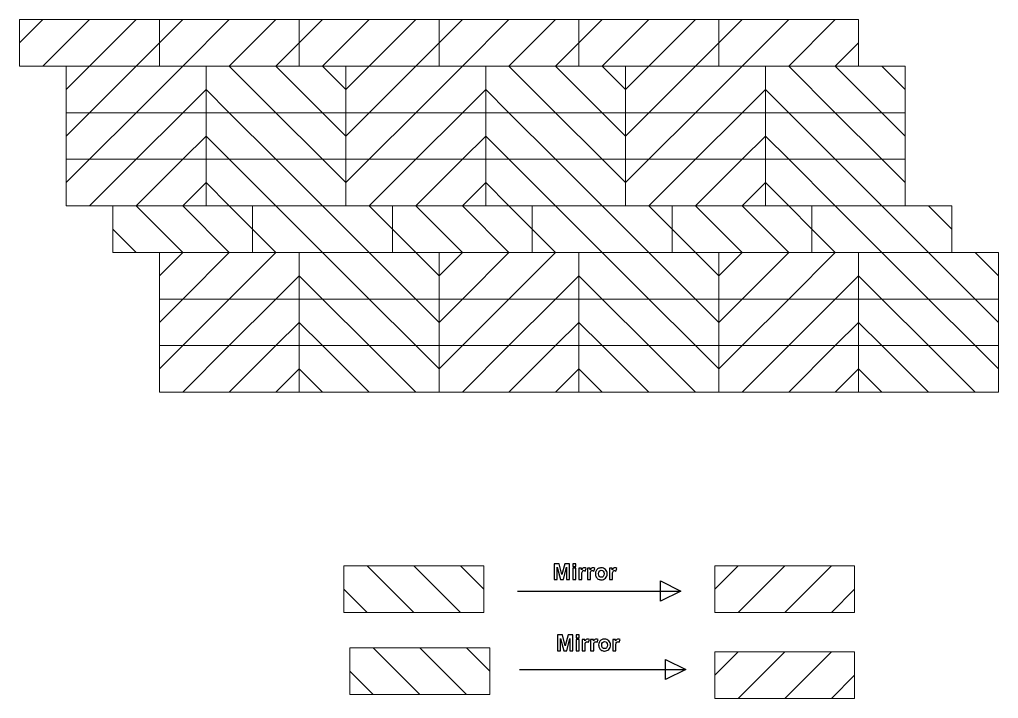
# Model space of a CAD drawing. Header units: millimetres. Extents: x -156 to 151, y -4 to 141.
# Drawn here: x 57.3 to 151, y 67.4 to 132.5 of the extents above; entities that cross this region are included whole.
import ezdxf

# ---------------------------------------------------------------- set-up
doc = ezdxf.new("R2010")
doc.units = ezdxf.units.MM
doc.header["$MEASUREMENT"] = 0
doc.layers.add('Default', color=7, linetype='Continuous')

msp = doc.modelspace()

# ---------------------------------------------------------------- linework, layer by layer
at = {"layer": 'Default', "lineweight": 9}
for points in [[(59.496, 132.46), (59.496, 132.46), (57.264, 130.227), (57.264, 130.227)], [(57.264, 127.994), (57.264, 127.994), (57.264, 132.46), (57.264, 132.46)], [(57.264, 132.46), (57.264, 132.46), (70.661, 132.46), (70.661, 132.46)], [(63.962, 132.46), (63.962, 132.46), (59.496, 127.994), (59.496, 127.994)], [(63.962, 127.994), (63.962, 127.994), (68.428, 132.46), (68.428, 132.46)], [(70.661, 132.46), (70.661, 132.46), (70.661, 127.994), (70.661, 127.994)], [(72.894, 132.46), (72.894, 132.46), (70.661, 130.227), (70.661, 130.227)], [(70.661, 127.994), (70.661, 127.994), (70.661, 132.46), (70.661, 132.46)], [(70.661, 132.46), (70.661, 132.46), (84.058, 132.46), (84.058, 132.46)], [(77.359, 132.46), (77.359, 132.46), (72.894, 127.994), (72.894, 127.994)], [(77.359, 127.994), (77.359, 127.994), (81.825, 132.46), (81.825, 132.46)], [(84.058, 132.46), (84.058, 132.46), (84.058, 127.994), (84.058, 127.994)], [(86.291, 132.46), (86.291, 132.46), (84.058, 130.227), (84.058, 130.227)], [(84.058, 127.994), (84.058, 127.994), (84.058, 132.46), (84.058, 132.46)], [(84.058, 132.46), (84.058, 132.46), (97.455, 132.46), (97.455, 132.46)], [(90.756, 132.46), (90.756, 132.46), (86.291, 127.994), (86.291, 127.994)], [(90.756, 127.994), (90.756, 127.994), (95.222, 132.46), (95.222, 132.46)], [(97.455, 132.46), (97.455, 132.46), (97.455, 127.994), (97.455, 127.994)], [(99.688, 132.46), (99.688, 132.46), (97.455, 130.227), (97.455, 130.227)], [(97.455, 127.994), (97.455, 127.994), (97.455, 132.46), (97.455, 132.46)], [(97.455, 132.46), (97.455, 132.46), (110.852, 132.46), (110.852, 132.46)], [(104.153, 132.46), (104.153, 132.46), (99.688, 127.994), (99.688, 127.994)], [(104.153, 127.994), (104.153, 127.994), (108.619, 132.46), (108.619, 132.46)], [(110.852, 132.46), (110.852, 132.46), (110.852, 127.994), (110.852, 127.994)], [(113.085, 132.46), (113.085, 132.46), (110.852, 130.227), (110.852, 130.227)], [(110.852, 127.994), (110.852, 127.994), (110.852, 132.46), (110.852, 132.46)], [(110.852, 132.46), (110.852, 132.46), (124.249, 132.46), (124.249, 132.46)], [(117.551, 132.46), (117.551, 132.46), (113.085, 127.994), (113.085, 127.994)], [(117.551, 127.994), (117.551, 127.994), (122.016, 132.46), (122.016, 132.46)], [(124.249, 132.46), (124.249, 132.46), (124.249, 127.994), (124.249, 127.994)], [(126.482, 132.46), (126.482, 132.46), (124.249, 130.227), (124.249, 130.227)], [(124.249, 127.994), (124.249, 127.994), (124.249, 132.46), (124.249, 132.46)], [(124.249, 132.46), (124.249, 132.46), (137.646, 132.46), (137.646, 132.46)], [(130.948, 132.46), (130.948, 132.46), (126.482, 127.994), (126.482, 127.994)], [(130.948, 127.994), (130.948, 127.994), (135.413, 132.46), (135.413, 132.46)], [(137.646, 132.46), (137.646, 132.46), (137.646, 127.994), (137.646, 127.994)], [(70.661, 130.227), (70.661, 130.227), (68.428, 127.994), (68.428, 127.994)], [(84.058, 130.227), (84.058, 130.227), (81.825, 127.994), (81.825, 127.994)], [(97.455, 130.227), (97.455, 130.227), (95.222, 127.994), (95.222, 127.994)], [(110.852, 130.227), (110.852, 130.227), (108.619, 127.994), (108.619, 127.994)], [(124.249, 130.227), (124.249, 130.227), (122.016, 127.994), (122.016, 127.994)], [(137.646, 130.227), (137.646, 130.227), (135.413, 127.994), (135.413, 127.994)], [(70.661, 127.994), (70.661, 127.994), (57.264, 127.994), (57.264, 127.994)], [(63.962, 127.994), (63.962, 127.994), (61.729, 125.761), (61.729, 125.761)], [(61.729, 123.528), (61.729, 123.528), (61.729, 127.994), (61.729, 127.994)], [(61.729, 127.994), (61.729, 127.994), (75.126, 127.994), (75.126, 127.994)], [(68.428, 127.994), (68.428, 127.994), (63.962, 123.528), (63.962, 123.528)], [(68.428, 123.528), (68.428, 123.528), (72.894, 127.994), (72.894, 127.994)], [(84.058, 127.994), (84.058, 127.994), (70.661, 127.994), (70.661, 127.994)], [(75.126, 127.994), (75.126, 127.994), (75.126, 123.528), (75.126, 123.528)], [(75.126, 127.994), (75.126, 127.994), (75.126, 123.528), (75.126, 123.528)], [(88.523, 127.994), (88.523, 127.994), (75.126, 127.994), (75.126, 127.994)], [(81.825, 123.528), (81.825, 123.528), (77.359, 127.994), (77.359, 127.994)], [(81.825, 127.994), (81.825, 127.994), (86.291, 123.528), (86.291, 123.528)], [(97.455, 127.994), (97.455, 127.994), (84.058, 127.994), (84.058, 127.994)], [(86.291, 127.994), (86.291, 127.994), (88.523, 125.761), (88.523, 125.761)], [(88.523, 123.528), (88.523, 123.528), (88.523, 127.994), (88.523, 127.994)], [(90.756, 127.994), (90.756, 127.994), (88.523, 125.761), (88.523, 125.761)], [(88.523, 123.528), (88.523, 123.528), (88.523, 127.994), (88.523, 127.994)], [(88.523, 127.994), (88.523, 127.994), (101.921, 127.994), (101.921, 127.994)], [(95.222, 127.994), (95.222, 127.994), (90.756, 123.528), (90.756, 123.528)], [(95.222, 123.528), (95.222, 123.528), (99.688, 127.994), (99.688, 127.994)], [(110.852, 127.994), (110.852, 127.994), (97.455, 127.994), (97.455, 127.994)], [(101.921, 127.994), (101.921, 127.994), (101.921, 123.528), (101.921, 123.528)], [(101.921, 127.994), (101.921, 127.994), (101.921, 123.528), (101.921, 123.528)], [(115.318, 127.994), (115.318, 127.994), (101.921, 127.994), (101.921, 127.994)], [(108.619, 123.528), (108.619, 123.528), (104.153, 127.994), (104.153, 127.994)], [(108.619, 127.994), (108.619, 127.994), (113.085, 123.528), (113.085, 123.528)], [(124.249, 127.994), (124.249, 127.994), (110.852, 127.994), (110.852, 127.994)], [(113.085, 127.994), (113.085, 127.994), (115.318, 125.761), (115.318, 125.761)], [(115.318, 123.528), (115.318, 123.528), (115.318, 127.994), (115.318, 127.994)], [(117.551, 127.994), (117.551, 127.994), (115.318, 125.761), (115.318, 125.761)], [(115.318, 123.528), (115.318, 123.528), (115.318, 127.994), (115.318, 127.994)], [(115.318, 127.994), (115.318, 127.994), (128.715, 127.994), (128.715, 127.994)], [(122.016, 127.994), (122.016, 127.994), (117.551, 123.528), (117.551, 123.528)], [(122.016, 123.528), (122.016, 123.528), (126.482, 127.994), (126.482, 127.994)], [(137.646, 127.994), (137.646, 127.994), (124.249, 127.994), (124.249, 127.994)], [(128.715, 127.994), (128.715, 127.994), (128.715, 123.528), (128.715, 123.528)], [(128.715, 127.994), (128.715, 127.994), (128.715, 123.528), (128.715, 123.528)], [(142.112, 127.994), (142.112, 127.994), (128.715, 127.994), (128.715, 127.994)], [(135.413, 123.528), (135.413, 123.528), (130.948, 127.994), (130.948, 127.994)], [(135.413, 127.994), (135.413, 127.994), (139.879, 123.528), (139.879, 123.528)], [(139.879, 127.994), (139.879, 127.994), (142.112, 125.761), (142.112, 125.761)], [(142.112, 123.528), (142.112, 123.528), (142.112, 127.994), (142.112, 127.994)], [(75.126, 125.761), (75.126, 125.761), (72.894, 123.528), (72.894, 123.528)], [(75.126, 125.761), (75.126, 125.761), (77.359, 123.528), (77.359, 123.528)], [(101.921, 125.761), (101.921, 125.761), (99.688, 123.528), (99.688, 123.528)], [(101.921, 125.761), (101.921, 125.761), (104.153, 123.528), (104.153, 123.528)], [(128.715, 125.761), (128.715, 125.761), (126.482, 123.528), (126.482, 123.528)], [(128.715, 125.761), (128.715, 125.761), (130.948, 123.528), (130.948, 123.528)], [(63.962, 123.528), (63.962, 123.528), (61.729, 121.295), (61.729, 121.295)], [(61.729, 119.063), (61.729, 119.063), (61.729, 123.528), (61.729, 123.528)], [(61.729, 123.528), (61.729, 123.528), (75.126, 123.528), (75.126, 123.528)], [(75.126, 123.528), (75.126, 123.528), (61.729, 123.528), (61.729, 123.528)], [(68.428, 123.528), (68.428, 123.528), (63.962, 119.063), (63.962, 119.063)], [(68.428, 119.063), (68.428, 119.063), (72.894, 123.528), (72.894, 123.528)], [(75.126, 123.528), (75.126, 123.528), (75.126, 119.063), (75.126, 119.063)], [(75.126, 123.528), (75.126, 123.528), (75.126, 119.063), (75.126, 119.063)], [(88.523, 123.528), (88.523, 123.528), (75.126, 123.528), (75.126, 123.528)], [(75.126, 123.528), (75.126, 123.528), (88.523, 123.528), (88.523, 123.528)], [(81.825, 119.063), (81.825, 119.063), (77.359, 123.528), (77.359, 123.528)], [(81.825, 123.528), (81.825, 123.528), (86.291, 119.063), (86.291, 119.063)], [(86.291, 123.528), (86.291, 123.528), (88.523, 121.295), (88.523, 121.295)], [(88.523, 119.063), (88.523, 119.063), (88.523, 123.528), (88.523, 123.528)], [(90.756, 123.528), (90.756, 123.528), (88.523, 121.295), (88.523, 121.295)], [(88.523, 119.063), (88.523, 119.063), (88.523, 123.528), (88.523, 123.528)], [(88.523, 123.528), (88.523, 123.528), (101.921, 123.528), (101.921, 123.528)], [(101.921, 123.528), (101.921, 123.528), (88.523, 123.528), (88.523, 123.528)], [(95.222, 123.528), (95.222, 123.528), (90.756, 119.063), (90.756, 119.063)], [(95.222, 119.063), (95.222, 119.063), (99.688, 123.528), (99.688, 123.528)], [(101.921, 123.528), (101.921, 123.528), (101.921, 119.063), (101.921, 119.063)], [(101.921, 123.528), (101.921, 123.528), (101.921, 119.063), (101.921, 119.063)], [(115.318, 123.528), (115.318, 123.528), (101.921, 123.528), (101.921, 123.528)], [(101.921, 123.528), (101.921, 123.528), (115.318, 123.528), (115.318, 123.528)], [(108.619, 119.063), (108.619, 119.063), (104.153, 123.528), (104.153, 123.528)], [(108.619, 123.528), (108.619, 123.528), (113.085, 119.063), (113.085, 119.063)], [(113.085, 123.528), (113.085, 123.528), (115.318, 121.295), (115.318, 121.295)], [(115.318, 119.063), (115.318, 119.063), (115.318, 123.528), (115.318, 123.528)], [(117.551, 123.528), (117.551, 123.528), (115.318, 121.295), (115.318, 121.295)], [(115.318, 119.063), (115.318, 119.063), (115.318, 123.528), (115.318, 123.528)], [(115.318, 123.528), (115.318, 123.528), (128.715, 123.528), (128.715, 123.528)], [(128.715, 123.528), (128.715, 123.528), (115.318, 123.528), (115.318, 123.528)], [(122.016, 123.528), (122.016, 123.528), (117.551, 119.063), (117.551, 119.063)], [(122.016, 119.063), (122.016, 119.063), (126.482, 123.528), (126.482, 123.528)], [(128.715, 123.528), (128.715, 123.528), (128.715, 119.063), (128.715, 119.063)], [(128.715, 123.528), (128.715, 123.528), (128.715, 119.063), (128.715, 119.063)], [(142.112, 123.528), (142.112, 123.528), (128.715, 123.528), (128.715, 123.528)], [(128.715, 123.528), (128.715, 123.528), (142.112, 123.528), (142.112, 123.528)], [(135.413, 119.063), (135.413, 119.063), (130.948, 123.528), (130.948, 123.528)], [(135.413, 123.528), (135.413, 123.528), (139.879, 119.063), (139.879, 119.063)], [(139.879, 123.528), (139.879, 123.528), (142.112, 121.295), (142.112, 121.295)], [(142.112, 119.063), (142.112, 119.063), (142.112, 123.528), (142.112, 123.528)], [(75.126, 121.295), (75.126, 121.295), (72.894, 119.063), (72.894, 119.063)], [(75.126, 121.295), (75.126, 121.295), (77.359, 119.063), (77.359, 119.063)], [(101.921, 121.295), (101.921, 121.295), (99.688, 119.063), (99.688, 119.063)], [(101.921, 121.295), (101.921, 121.295), (104.153, 119.063), (104.153, 119.063)], [(128.715, 121.295), (128.715, 121.295), (126.482, 119.063), (126.482, 119.063)], [(128.715, 121.295), (128.715, 121.295), (130.948, 119.063), (130.948, 119.063)], [(63.962, 119.063), (63.962, 119.063), (61.729, 116.83), (61.729, 116.83)], [(61.729, 114.597), (61.729, 114.597), (61.729, 119.063), (61.729, 119.063)], [(61.729, 119.063), (61.729, 119.063), (75.126, 119.063), (75.126, 119.063)], [(75.126, 119.063), (75.126, 119.063), (61.729, 119.063), (61.729, 119.063)], [(68.428, 119.063), (68.428, 119.063), (63.962, 114.597), (63.962, 114.597)], [(68.428, 114.597), (68.428, 114.597), (72.894, 119.063), (72.894, 119.063)], [(75.126, 119.063), (75.126, 119.063), (75.126, 114.597), (75.126, 114.597)], [(75.126, 119.063), (75.126, 119.063), (75.126, 114.597), (75.126, 114.597)], [(88.523, 119.063), (88.523, 119.063), (75.126, 119.063), (75.126, 119.063)], [(75.126, 119.063), (75.126, 119.063), (88.523, 119.063), (88.523, 119.063)], [(81.825, 114.597), (81.825, 114.597), (77.359, 119.063), (77.359, 119.063)], [(81.825, 119.063), (81.825, 119.063), (86.291, 114.597), (86.291, 114.597)], [(86.291, 119.063), (86.291, 119.063), (88.523, 116.83), (88.523, 116.83)], [(88.523, 114.597), (88.523, 114.597), (88.523, 119.063), (88.523, 119.063)], [(90.756, 119.063), (90.756, 119.063), (88.523, 116.83), (88.523, 116.83)], [(88.523, 114.597), (88.523, 114.597), (88.523, 119.063), (88.523, 119.063)], [(88.523, 119.063), (88.523, 119.063), (101.921, 119.063), (101.921, 119.063)], [(101.921, 119.063), (101.921, 119.063), (88.523, 119.063), (88.523, 119.063)], [(95.222, 119.063), (95.222, 119.063), (90.756, 114.597), (90.756, 114.597)], [(95.222, 114.597), (95.222, 114.597), (99.688, 119.063), (99.688, 119.063)], [(101.921, 119.063), (101.921, 119.063), (101.921, 114.597), (101.921, 114.597)], [(101.921, 119.063), (101.921, 119.063), (101.921, 114.597), (101.921, 114.597)], [(115.318, 119.063), (115.318, 119.063), (101.921, 119.063), (101.921, 119.063)], [(101.921, 119.063), (101.921, 119.063), (115.318, 119.063), (115.318, 119.063)], [(108.619, 114.597), (108.619, 114.597), (104.153, 119.063), (104.153, 119.063)], [(108.619, 119.063), (108.619, 119.063), (113.085, 114.597), (113.085, 114.597)], [(113.085, 119.063), (113.085, 119.063), (115.318, 116.83), (115.318, 116.83)], [(115.318, 114.597), (115.318, 114.597), (115.318, 119.063), (115.318, 119.063)], [(117.551, 119.063), (117.551, 119.063), (115.318, 116.83), (115.318, 116.83)], [(115.318, 114.597), (115.318, 114.597), (115.318, 119.063), (115.318, 119.063)], [(115.318, 119.063), (115.318, 119.063), (128.715, 119.063), (128.715, 119.063)], [(128.715, 119.063), (128.715, 119.063), (115.318, 119.063), (115.318, 119.063)], [(122.016, 119.063), (122.016, 119.063), (117.551, 114.597), (117.551, 114.597)], [(122.016, 114.597), (122.016, 114.597), (126.482, 119.063), (126.482, 119.063)], [(128.715, 119.063), (128.715, 119.063), (128.715, 114.597), (128.715, 114.597)], [(128.715, 119.063), (128.715, 119.063), (128.715, 114.597), (128.715, 114.597)], [(142.112, 119.063), (142.112, 119.063), (128.715, 119.063), (128.715, 119.063)], [(128.715, 119.063), (128.715, 119.063), (142.112, 119.063), (142.112, 119.063)], [(135.413, 114.597), (135.413, 114.597), (130.948, 119.063), (130.948, 119.063)], [(135.413, 119.063), (135.413, 119.063), (139.879, 114.597), (139.879, 114.597)], [(139.879, 119.063), (139.879, 119.063), (142.112, 116.83), (142.112, 116.83)], [(142.112, 114.597), (142.112, 114.597), (142.112, 119.063), (142.112, 119.063)], [(75.126, 116.83), (75.126, 116.83), (72.894, 114.597), (72.894, 114.597)], [(75.126, 116.83), (75.126, 116.83), (77.359, 114.597), (77.359, 114.597)], [(101.921, 116.83), (101.921, 116.83), (99.688, 114.597), (99.688, 114.597)], [(101.921, 116.83), (101.921, 116.83), (104.153, 114.597), (104.153, 114.597)], [(128.715, 116.83), (128.715, 116.83), (126.482, 114.597), (126.482, 114.597)], [(128.715, 116.83), (128.715, 116.83), (130.948, 114.597), (130.948, 114.597)], [(75.126, 114.597), (75.126, 114.597), (61.729, 114.597), (61.729, 114.597)], [(66.195, 114.597), (66.195, 114.597), (66.195, 110.131), (66.195, 110.131)], [(79.592, 114.597), (79.592, 114.597), (66.195, 114.597), (66.195, 114.597)], [(72.894, 110.131), (72.894, 110.131), (68.428, 114.597), (68.428, 114.597)], [(72.894, 114.597), (72.894, 114.597), (77.359, 110.131), (77.359, 110.131)], [(75.126, 114.597), (75.126, 114.597), (88.523, 114.597), (88.523, 114.597)], [(77.359, 114.597), (77.359, 114.597), (79.592, 112.364), (79.592, 112.364)], [(79.592, 110.131), (79.592, 110.131), (79.592, 114.597), (79.592, 114.597)], [(79.592, 114.597), (79.592, 114.597), (79.592, 110.131), (79.592, 110.131)], [(92.989, 114.597), (92.989, 114.597), (79.592, 114.597), (79.592, 114.597)], [(86.291, 110.131), (86.291, 110.131), (81.825, 114.597), (81.825, 114.597)], [(86.291, 114.597), (86.291, 114.597), (90.756, 110.131), (90.756, 110.131)], [(101.921, 114.597), (101.921, 114.597), (88.523, 114.597), (88.523, 114.597)], [(90.756, 114.597), (90.756, 114.597), (92.989, 112.364), (92.989, 112.364)], [(92.989, 110.131), (92.989, 110.131), (92.989, 114.597), (92.989, 114.597)], [(92.989, 114.597), (92.989, 114.597), (92.989, 110.131), (92.989, 110.131)], [(106.386, 114.597), (106.386, 114.597), (92.989, 114.597), (92.989, 114.597)], [(99.688, 110.131), (99.688, 110.131), (95.222, 114.597), (95.222, 114.597)], [(99.688, 114.597), (99.688, 114.597), (104.153, 110.131), (104.153, 110.131)], [(101.921, 114.597), (101.921, 114.597), (115.318, 114.597), (115.318, 114.597)], [(104.153, 114.597), (104.153, 114.597), (106.386, 112.364), (106.386, 112.364)], [(106.386, 110.131), (106.386, 110.131), (106.386, 114.597), (106.386, 114.597)], [(106.386, 114.597), (106.386, 114.597), (106.386, 110.131), (106.386, 110.131)], [(119.783, 114.597), (119.783, 114.597), (106.386, 114.597), (106.386, 114.597)], [(113.085, 110.131), (113.085, 110.131), (108.619, 114.597), (108.619, 114.597)], [(113.085, 114.597), (113.085, 114.597), (117.55, 110.131), (117.55, 110.131)], [(128.715, 114.597), (128.715, 114.597), (115.318, 114.597), (115.318, 114.597)], [(117.55, 114.597), (117.55, 114.597), (119.783, 112.364), (119.783, 112.364)], [(119.783, 110.131), (119.783, 110.131), (119.783, 114.597), (119.783, 114.597)], [(119.783, 114.597), (119.783, 114.597), (119.783, 110.131), (119.783, 110.131)], [(133.18, 114.597), (133.18, 114.597), (119.783, 114.597), (119.783, 114.597)], [(126.482, 110.131), (126.482, 110.131), (122.016, 114.597), (122.016, 114.597)], [(126.482, 114.597), (126.482, 114.597), (130.948, 110.131), (130.948, 110.131)], [(128.715, 114.597), (128.715, 114.597), (142.112, 114.597), (142.112, 114.597)], [(130.948, 114.597), (130.948, 114.597), (133.18, 112.364), (133.18, 112.364)], [(133.18, 110.131), (133.18, 110.131), (133.18, 114.597), (133.18, 114.597)], [(133.18, 114.597), (133.18, 114.597), (133.18, 110.131), (133.18, 110.131)], [(146.578, 114.597), (146.578, 114.597), (133.18, 114.597), (133.18, 114.597)], [(139.879, 110.131), (139.879, 110.131), (135.413, 114.597), (135.413, 114.597)], [(139.879, 114.597), (139.879, 114.597), (144.345, 110.131), (144.345, 110.131)], [(144.345, 114.597), (144.345, 114.597), (146.578, 112.364), (146.578, 112.364)], [(146.578, 110.131), (146.578, 110.131), (146.578, 114.597), (146.578, 114.597)], [(66.195, 112.364), (66.195, 112.364), (68.428, 110.131), (68.428, 110.131)], [(79.592, 112.364), (79.592, 112.364), (81.825, 110.131), (81.825, 110.131)], [(92.989, 112.364), (92.989, 112.364), (95.222, 110.131), (95.222, 110.131)], [(106.386, 112.364), (106.386, 112.364), (108.619, 110.131), (108.619, 110.131)], [(119.783, 112.364), (119.783, 112.364), (122.016, 110.131), (122.016, 110.131)], [(133.18, 112.364), (133.18, 112.364), (135.413, 110.131), (135.413, 110.131)], [(66.195, 110.131), (66.195, 110.131), (79.592, 110.131), (79.592, 110.131)], [(72.894, 110.131), (72.894, 110.131), (70.661, 107.898), (70.661, 107.898)], [(70.661, 105.665), (70.661, 105.665), (70.661, 110.131), (70.661, 110.131)], [(70.661, 110.131), (70.661, 110.131), (84.058, 110.131), (84.058, 110.131)], [(77.359, 110.131), (77.359, 110.131), (72.894, 105.665), (72.894, 105.665)], [(77.359, 105.665), (77.359, 105.665), (81.825, 110.131), (81.825, 110.131)], [(79.592, 110.131), (79.592, 110.131), (92.989, 110.131), (92.989, 110.131)], [(84.058, 110.131), (84.058, 110.131), (84.058, 105.665), (84.058, 105.665)], [(84.058, 110.131), (84.058, 110.131), (84.058, 105.665), (84.058, 105.665)], [(97.455, 110.131), (97.455, 110.131), (84.058, 110.131), (84.058, 110.131)], [(90.756, 105.665), (90.756, 105.665), (86.291, 110.131), (86.291, 110.131)], [(90.756, 110.131), (90.756, 110.131), (95.222, 105.665), (95.222, 105.665)], [(92.989, 110.131), (92.989, 110.131), (106.386, 110.131), (106.386, 110.131)], [(95.222, 110.131), (95.222, 110.131), (97.455, 107.898), (97.455, 107.898)], [(97.455, 105.665), (97.455, 105.665), (97.455, 110.131), (97.455, 110.131)], [(99.688, 110.131), (99.688, 110.131), (97.455, 107.898), (97.455, 107.898)], [(97.455, 105.665), (97.455, 105.665), (97.455, 110.131), (97.455, 110.131)], [(97.455, 110.131), (97.455, 110.131), (110.852, 110.131), (110.852, 110.131)], [(104.153, 110.131), (104.153, 110.131), (99.688, 105.665), (99.688, 105.665)], [(104.153, 105.665), (104.153, 105.665), (108.619, 110.131), (108.619, 110.131)], [(106.386, 110.131), (106.386, 110.131), (119.783, 110.131), (119.783, 110.131)], [(110.852, 110.131), (110.852, 110.131), (110.852, 105.665), (110.852, 105.665)], [(110.852, 110.131), (110.852, 110.131), (110.852, 105.665), (110.852, 105.665)], [(124.249, 110.131), (124.249, 110.131), (110.852, 110.131), (110.852, 110.131)], [(117.55, 105.665), (117.55, 105.665), (113.085, 110.131), (113.085, 110.131)], [(117.55, 110.131), (117.55, 110.131), (122.016, 105.665), (122.016, 105.665)], [(119.783, 110.131), (119.783, 110.131), (133.18, 110.131), (133.18, 110.131)], [(122.016, 110.131), (122.016, 110.131), (124.249, 107.898), (124.249, 107.898)], [(124.249, 105.665), (124.249, 105.665), (124.249, 110.131), (124.249, 110.131)], [(126.482, 110.131), (126.482, 110.131), (124.249, 107.898), (124.249, 107.898)], [(124.249, 105.665), (124.249, 105.665), (124.249, 110.131), (124.249, 110.131)], [(124.249, 110.131), (124.249, 110.131), (137.646, 110.131), (137.646, 110.131)], [(130.948, 110.131), (130.948, 110.131), (126.482, 105.665), (126.482, 105.665)], [(130.948, 105.665), (130.948, 105.665), (135.413, 110.131), (135.413, 110.131)], [(133.18, 110.131), (133.18, 110.131), (146.578, 110.131), (146.578, 110.131)], [(137.646, 110.131), (137.646, 110.131), (137.646, 105.665), (137.646, 105.665)], [(137.646, 110.131), (137.646, 110.131), (137.646, 105.665), (137.646, 105.665)], [(151.043, 110.131), (151.043, 110.131), (137.646, 110.131), (137.646, 110.131)], [(144.345, 105.665), (144.345, 105.665), (139.879, 110.131), (139.879, 110.131)], [(144.345, 110.131), (144.345, 110.131), (148.81, 105.665), (148.81, 105.665)], [(148.81, 110.131), (148.81, 110.131), (151.043, 107.898), (151.043, 107.898)], [(151.043, 105.665), (151.043, 105.665), (151.043, 110.131), (151.043, 110.131)], [(84.058, 107.898), (84.058, 107.898), (81.825, 105.665), (81.825, 105.665)], [(84.058, 107.898), (84.058, 107.898), (86.291, 105.665), (86.291, 105.665)], [(110.852, 107.898), (110.852, 107.898), (108.619, 105.665), (108.619, 105.665)], [(110.852, 107.898), (110.852, 107.898), (113.085, 105.665), (113.085, 105.665)], [(137.646, 107.898), (137.646, 107.898), (135.413, 105.665), (135.413, 105.665)], [(137.646, 107.898), (137.646, 107.898), (139.879, 105.665), (139.879, 105.665)], [(72.894, 105.665), (72.894, 105.665), (70.661, 103.432), (70.661, 103.432)], [(70.661, 101.2), (70.661, 101.2), (70.661, 105.665), (70.661, 105.665)], [(70.661, 105.665), (70.661, 105.665), (84.058, 105.665), (84.058, 105.665)], [(84.058, 105.665), (84.058, 105.665), (70.661, 105.665), (70.661, 105.665)], [(77.359, 105.665), (77.359, 105.665), (72.894, 101.2), (72.894, 101.2)], [(77.359, 101.2), (77.359, 101.2), (81.825, 105.665), (81.825, 105.665)], [(84.058, 105.665), (84.058, 105.665), (84.058, 101.2), (84.058, 101.2)], [(84.058, 105.665), (84.058, 105.665), (84.058, 101.2), (84.058, 101.2)], [(97.455, 105.665), (97.455, 105.665), (84.058, 105.665), (84.058, 105.665)], [(84.058, 105.665), (84.058, 105.665), (97.455, 105.665), (97.455, 105.665)], [(90.756, 101.2), (90.756, 101.2), (86.291, 105.665), (86.291, 105.665)], [(90.756, 105.665), (90.756, 105.665), (95.222, 101.2), (95.222, 101.2)], [(95.222, 105.665), (95.222, 105.665), (97.455, 103.432), (97.455, 103.432)], [(97.455, 101.2), (97.455, 101.2), (97.455, 105.665), (97.455, 105.665)], [(99.688, 105.665), (99.688, 105.665), (97.455, 103.432), (97.455, 103.432)], [(97.455, 101.2), (97.455, 101.2), (97.455, 105.665), (97.455, 105.665)], [(97.455, 105.665), (97.455, 105.665), (110.852, 105.665), (110.852, 105.665)], [(110.852, 105.665), (110.852, 105.665), (97.455, 105.665), (97.455, 105.665)], [(104.153, 105.665), (104.153, 105.665), (99.688, 101.2), (99.688, 101.2)], [(104.153, 101.2), (104.153, 101.2), (108.619, 105.665), (108.619, 105.665)], [(110.852, 105.665), (110.852, 105.665), (110.852, 101.2), (110.852, 101.2)], [(110.852, 105.665), (110.852, 105.665), (110.852, 101.2), (110.852, 101.2)], [(124.249, 105.665), (124.249, 105.665), (110.852, 105.665), (110.852, 105.665)], [(110.852, 105.665), (110.852, 105.665), (124.249, 105.665), (124.249, 105.665)], [(117.551, 101.2), (117.551, 101.2), (113.085, 105.665), (113.085, 105.665)], [(117.551, 105.665), (117.551, 105.665), (122.016, 101.2), (122.016, 101.2)], [(122.016, 105.665), (122.016, 105.665), (124.249, 103.432), (124.249, 103.432)], [(124.249, 101.2), (124.249, 101.2), (124.249, 105.665), (124.249, 105.665)], [(126.482, 105.665), (126.482, 105.665), (124.249, 103.432), (124.249, 103.432)], [(124.249, 101.2), (124.249, 101.2), (124.249, 105.665), (124.249, 105.665)], [(124.249, 105.665), (124.249, 105.665), (137.646, 105.665), (137.646, 105.665)], [(137.646, 105.665), (137.646, 105.665), (124.249, 105.665), (124.249, 105.665)], [(130.948, 105.665), (130.948, 105.665), (126.482, 101.2), (126.482, 101.2)], [(130.948, 101.2), (130.948, 101.2), (135.413, 105.665), (135.413, 105.665)], [(137.646, 105.665), (137.646, 105.665), (137.646, 101.2), (137.646, 101.2)], [(137.646, 105.665), (137.646, 105.665), (137.646, 101.2), (137.646, 101.2)], [(151.043, 105.665), (151.043, 105.665), (137.646, 105.665), (137.646, 105.665)], [(137.646, 105.665), (137.646, 105.665), (151.043, 105.665), (151.043, 105.665)], [(144.345, 101.2), (144.345, 101.2), (139.879, 105.665), (139.879, 105.665)], [(144.345, 105.665), (144.345, 105.665), (148.81, 101.2), (148.81, 101.2)], [(148.81, 105.665), (148.81, 105.665), (151.043, 103.432), (151.043, 103.432)], [(151.043, 101.2), (151.043, 101.2), (151.043, 105.665), (151.043, 105.665)], [(84.058, 103.432), (84.058, 103.432), (81.825, 101.2), (81.825, 101.2)], [(84.058, 103.432), (84.058, 103.432), (86.291, 101.2), (86.291, 101.2)], [(110.852, 103.432), (110.852, 103.432), (108.619, 101.2), (108.619, 101.2)], [(110.852, 103.432), (110.852, 103.432), (113.085, 101.2), (113.085, 101.2)], [(137.646, 103.432), (137.646, 103.432), (135.413, 101.2), (135.413, 101.2)], [(137.646, 103.432), (137.646, 103.432), (139.879, 101.2), (139.879, 101.2)], [(72.894, 101.2), (72.894, 101.2), (70.661, 98.967), (70.661, 98.967)], [(70.661, 96.734), (70.661, 96.734), (70.661, 101.2), (70.661, 101.2)], [(70.661, 101.2), (70.661, 101.2), (84.058, 101.2), (84.058, 101.2)], [(84.058, 101.2), (84.058, 101.2), (70.661, 101.2), (70.661, 101.2)], [(77.359, 101.2), (77.359, 101.2), (72.894, 96.734), (72.894, 96.734)], [(77.359, 96.734), (77.359, 96.734), (81.825, 101.2), (81.825, 101.2)], [(84.058, 101.2), (84.058, 101.2), (84.058, 96.734), (84.058, 96.734)], [(84.058, 101.2), (84.058, 101.2), (84.058, 96.734), (84.058, 96.734)], [(97.455, 101.2), (97.455, 101.2), (84.058, 101.2), (84.058, 101.2)], [(84.058, 101.2), (84.058, 101.2), (97.455, 101.2), (97.455, 101.2)], [(90.756, 96.734), (90.756, 96.734), (86.291, 101.2), (86.291, 101.2)], [(90.756, 101.2), (90.756, 101.2), (95.222, 96.734), (95.222, 96.734)], [(95.222, 101.2), (95.222, 101.2), (97.455, 98.967), (97.455, 98.967)], [(97.455, 96.734), (97.455, 96.734), (97.455, 101.2), (97.455, 101.2)], [(99.688, 101.2), (99.688, 101.2), (97.455, 98.967), (97.455, 98.967)], [(97.455, 96.734), (97.455, 96.734), (97.455, 101.2), (97.455, 101.2)], [(97.455, 101.2), (97.455, 101.2), (110.852, 101.2), (110.852, 101.2)], [(110.852, 101.2), (110.852, 101.2), (97.455, 101.2), (97.455, 101.2)], [(104.153, 101.2), (104.153, 101.2), (99.688, 96.734), (99.688, 96.734)], [(104.153, 96.734), (104.153, 96.734), (108.619, 101.2), (108.619, 101.2)], [(110.852, 101.2), (110.852, 101.2), (110.852, 96.734), (110.852, 96.734)], [(110.852, 101.2), (110.852, 101.2), (110.852, 96.734), (110.852, 96.734)], [(124.249, 101.2), (124.249, 101.2), (110.852, 101.2), (110.852, 101.2)], [(110.852, 101.2), (110.852, 101.2), (124.249, 101.2), (124.249, 101.2)], [(117.55, 96.734), (117.55, 96.734), (113.085, 101.2), (113.085, 101.2)], [(117.55, 101.2), (117.55, 101.2), (122.016, 96.734), (122.016, 96.734)], [(122.016, 101.2), (122.016, 101.2), (124.249, 98.967), (124.249, 98.967)], [(124.249, 96.734), (124.249, 96.734), (124.249, 101.2), (124.249, 101.2)], [(126.482, 101.2), (126.482, 101.2), (124.249, 98.967), (124.249, 98.967)], [(124.249, 96.734), (124.249, 96.734), (124.249, 101.2), (124.249, 101.2)], [(124.249, 101.2), (124.249, 101.2), (137.646, 101.2), (137.646, 101.2)], [(137.646, 101.2), (137.646, 101.2), (124.249, 101.2), (124.249, 101.2)], [(130.948, 101.2), (130.948, 101.2), (126.482, 96.734), (126.482, 96.734)], [(130.948, 96.734), (130.948, 96.734), (135.413, 101.2), (135.413, 101.2)], [(137.646, 101.2), (137.646, 101.2), (137.646, 96.734), (137.646, 96.734)], [(137.646, 101.2), (137.646, 101.2), (137.646, 96.734), (137.646, 96.734)], [(151.043, 101.2), (151.043, 101.2), (137.646, 101.2), (137.646, 101.2)], [(137.646, 101.2), (137.646, 101.2), (151.043, 101.2), (151.043, 101.2)], [(144.345, 96.734), (144.345, 96.734), (139.879, 101.2), (139.879, 101.2)], [(144.345, 101.2), (144.345, 101.2), (148.81, 96.734), (148.81, 96.734)], [(148.81, 101.2), (148.81, 101.2), (151.043, 98.967), (151.043, 98.967)], [(151.043, 96.734), (151.043, 96.734), (151.043, 101.2), (151.043, 101.2)], [(84.058, 98.967), (84.058, 98.967), (81.825, 96.734), (81.825, 96.734)], [(84.058, 98.967), (84.058, 98.967), (86.291, 96.734), (86.291, 96.734)], [(110.852, 98.967), (110.852, 98.967), (108.619, 96.734), (108.619, 96.734)], [(110.852, 98.967), (110.852, 98.967), (113.085, 96.734), (113.085, 96.734)], [(137.646, 98.967), (137.646, 98.967), (135.413, 96.734), (135.413, 96.734)], [(137.646, 98.967), (137.646, 98.967), (139.879, 96.734), (139.879, 96.734)], [(84.058, 96.734), (84.058, 96.734), (70.661, 96.734), (70.661, 96.734)], [(84.058, 96.734), (84.058, 96.734), (97.455, 96.734), (97.455, 96.734)], [(110.852, 96.734), (110.852, 96.734), (97.455, 96.734), (97.455, 96.734)], [(110.852, 96.734), (110.852, 96.734), (124.249, 96.734), (124.249, 96.734)], [(137.646, 96.734), (137.646, 96.734), (124.249, 96.734), (124.249, 96.734)], [(137.646, 96.734), (137.646, 96.734), (151.043, 96.734), (151.043, 96.734)], [(88.343, 80.078), (88.343, 80.078), (88.343, 75.612), (88.343, 75.612)], [(101.74, 80.078), (101.74, 80.078), (88.343, 80.078), (88.343, 80.078)], [(95.041, 75.612), (95.041, 75.612), (90.576, 80.078), (90.576, 80.078)], [(95.041, 80.078), (95.041, 80.078), (99.507, 75.612), (99.507, 75.612)], [(99.507, 80.078), (99.507, 80.078), (101.74, 77.845), (101.74, 77.845)], [(101.74, 75.612), (101.74, 75.612), (101.74, 80.078), (101.74, 80.078)], [(126.104, 80.078), (126.104, 80.078), (123.871, 77.845), (123.871, 77.845)], [(123.871, 75.612), (123.871, 75.612), (123.871, 80.078), (123.871, 80.078)], [(123.871, 80.078), (123.871, 80.078), (137.268, 80.078), (137.268, 80.078)], [(130.57, 80.078), (130.57, 80.078), (126.104, 75.612), (126.104, 75.612)], [(130.57, 75.612), (130.57, 75.612), (135.036, 80.078), (135.036, 80.078)], [(137.268, 80.078), (137.268, 80.078), (137.268, 75.612), (137.268, 75.612)], [(88.343, 77.845), (88.343, 77.845), (90.576, 75.612), (90.576, 75.612)], [(137.268, 77.845), (137.268, 77.845), (135.036, 75.612), (135.036, 75.612)], [(88.343, 75.612), (88.343, 75.612), (101.74, 75.612), (101.74, 75.612)], [(137.268, 75.612), (137.268, 75.612), (123.871, 75.612), (123.871, 75.612)], [(88.916, 72.234), (88.916, 72.234), (88.916, 67.768), (88.916, 67.768)], [(102.313, 72.234), (102.313, 72.234), (88.916, 72.234), (88.916, 72.234)], [(95.615, 67.768), (95.615, 67.768), (91.149, 72.234), (91.149, 72.234)], [(95.615, 72.234), (95.615, 72.234), (100.081, 67.768), (100.081, 67.768)], [(100.081, 72.234), (100.081, 72.234), (102.313, 70.001), (102.313, 70.001)], [(102.313, 67.768), (102.313, 67.768), (102.313, 72.234), (102.313, 72.234)], [(126.104, 71.847), (126.104, 71.847), (123.871, 69.614), (123.871, 69.614)], [(123.871, 67.381), (123.871, 67.381), (123.871, 71.847), (123.871, 71.847)], [(123.871, 71.847), (123.871, 71.847), (137.268, 71.847), (137.268, 71.847)], [(130.57, 71.847), (130.57, 71.847), (126.104, 67.381), (126.104, 67.381)], [(130.57, 67.381), (130.57, 67.381), (135.036, 71.847), (135.036, 71.847)], [(137.268, 71.847), (137.268, 71.847), (137.268, 67.381), (137.268, 67.381)], [(88.916, 70.001), (88.916, 70.001), (91.149, 67.768), (91.149, 67.768)], [(137.268, 69.614), (137.268, 69.614), (135.036, 67.381), (135.036, 67.381)], [(88.916, 67.768), (88.916, 67.768), (102.313, 67.768), (102.313, 67.768)], [(137.268, 67.381), (137.268, 67.381), (123.871, 67.381), (123.871, 67.381)]]:
    msp.add_open_spline(points, degree=3, dxfattribs=at)
at = {"layer": 'Default'}
for points, knots in [([(108.495, 78.779), (108.495, 78.779), (108.495, 80.294), (108.495, 80.294), (108.495, 80.294), (108.495, 80.294), (108.953, 80.294), (108.953, 80.294), (108.953, 80.294), (108.953, 80.294), (109.228, 79.26), (109.228, 79.26), (109.228, 79.26), (109.228, 79.26), (109.499, 80.294), (109.499, 80.294), (109.499, 80.294), (109.499, 80.294), (109.958, 80.294), (109.958, 80.294), (109.958, 80.294), (109.958, 80.294), (109.958, 78.779), (109.958, 78.779), (109.958, 78.779), (109.958, 78.779), (109.674, 78.779), (109.674, 78.779), (109.674, 78.779), (109.674, 78.779), (109.674, 79.972), (109.674, 79.972), (109.674, 79.972), (109.674, 79.972), (109.373, 78.779), (109.373, 78.779), (109.373, 78.779), (109.373, 78.779), (109.079, 78.779), (109.079, 78.779), (109.079, 78.779), (109.079, 78.779), (108.779, 79.972), (108.779, 79.972), (108.779, 79.972), (108.779, 79.972), (108.779, 78.779), (108.779, 78.779), (108.779, 78.779), (108.779, 78.779), (108.495, 78.779), (108.495, 78.779)], [0, 0, 0, 0, 0.071429, 0.071429, 0.071429, 0.071429, 0.142857, 0.142857, 0.142857, 0.142857, 0.214286, 0.214286, 0.214286, 0.214286, 0.285714, 0.285714, 0.285714, 0.285714, 0.357143, 0.357143, 0.357143, 0.357143, 0.428571, 0.428571, 0.428571, 0.428571, 0.5, 0.5, 0.5, 0.5, 0.571429, 0.571429, 0.571429, 0.571429, 0.642857, 0.642857, 0.642857, 0.642857, 0.714286, 0.714286, 0.714286, 0.714286, 0.785714, 0.785714, 0.785714, 0.785714, 0.857143, 0.857143, 0.857143, 0.857143, 1, 1, 1, 1]), ([(110.26, 80.025), (110.26, 80.025), (110.26, 80.294), (110.26, 80.294), (110.26, 80.294), (110.26, 80.294), (110.551, 80.294), (110.551, 80.294), (110.551, 80.294), (110.551, 80.294), (110.551, 80.025), (110.551, 80.025), (110.551, 80.025), (110.551, 80.025), (110.26, 80.025), (110.26, 80.025)], [0, 0, 0, 0, 0.2, 0.2, 0.2, 0.2, 0.4, 0.4, 0.4, 0.4, 0.6, 0.6, 0.6, 0.6, 1, 1, 1, 1]), ([(110.26, 78.779), (110.26, 78.779), (110.26, 79.876), (110.26, 79.876), (110.26, 79.876), (110.26, 79.876), (110.551, 79.876), (110.551, 79.876), (110.551, 79.876), (110.551, 79.876), (110.551, 78.779), (110.551, 78.779), (110.551, 78.779), (110.551, 78.779), (110.26, 78.779), (110.26, 78.779)], [0, 0, 0, 0, 0.2, 0.2, 0.2, 0.2, 0.4, 0.4, 0.4, 0.4, 0.6, 0.6, 0.6, 0.6, 1, 1, 1, 1]), ([(111.126, 78.779), (111.126, 78.779), (110.836, 78.779), (110.836, 78.779), (110.836, 78.779), (110.836, 78.779), (110.836, 79.876), (110.836, 79.876), (110.836, 79.876), (110.836, 79.876), (111.105, 79.876), (111.105, 79.876), (111.105, 79.876), (111.105, 79.876), (111.105, 79.72), (111.105, 79.72), (111.105, 79.72), (111.152, 79.794), (111.193, 79.843), (111.23, 79.866), (111.23, 79.866), (111.267, 79.889), (111.309, 79.901), (111.356, 79.901), (111.356, 79.901), (111.422, 79.901), (111.485, 79.883), (111.547, 79.846), (111.547, 79.846), (111.547, 79.846), (111.457, 79.593), (111.457, 79.593), (111.457, 79.593), (111.408, 79.625), (111.363, 79.641), (111.321, 79.641), (111.321, 79.641), (111.28, 79.641), (111.246, 79.63), (111.217, 79.607), (111.217, 79.607), (111.189, 79.585), (111.167, 79.544), (111.151, 79.486), (111.151, 79.486), (111.134, 79.427), (111.126, 79.304), (111.126, 79.118), (111.126, 79.118), (111.126, 79.118), (111.126, 78.779), (111.126, 78.779)], [0, 0, 0, 0, 0.071429, 0.071429, 0.071429, 0.071429, 0.142857, 0.142857, 0.142857, 0.142857, 0.214286, 0.214286, 0.214286, 0.214286, 0.285714, 0.285714, 0.285714, 0.285714, 0.357143, 0.357143, 0.357143, 0.357143, 0.428571, 0.428571, 0.428571, 0.428571, 0.5, 0.5, 0.5, 0.5, 0.571429, 0.571429, 0.571429, 0.571429, 0.642857, 0.642857, 0.642857, 0.642857, 0.714286, 0.714286, 0.714286, 0.714286, 0.785714, 0.785714, 0.785714, 0.785714, 0.857143, 0.857143, 0.857143, 0.857143, 1, 1, 1, 1]), ([(111.95, 78.779), (111.95, 78.779), (111.66, 78.779), (111.66, 78.779), (111.66, 78.779), (111.66, 78.779), (111.66, 79.876), (111.66, 79.876), (111.66, 79.876), (111.66, 79.876), (111.929, 79.876), (111.929, 79.876), (111.929, 79.876), (111.929, 79.876), (111.929, 79.72), (111.929, 79.72), (111.929, 79.72), (111.975, 79.794), (112.017, 79.843), (112.054, 79.866), (112.054, 79.866), (112.091, 79.889), (112.132, 79.901), (112.179, 79.901), (112.179, 79.901), (112.246, 79.901), (112.309, 79.883), (112.37, 79.846), (112.37, 79.846), (112.37, 79.846), (112.281, 79.593), (112.281, 79.593), (112.281, 79.593), (112.232, 79.625), (112.186, 79.641), (112.144, 79.641), (112.144, 79.641), (112.103, 79.641), (112.069, 79.63), (112.041, 79.607), (112.041, 79.607), (112.012, 79.585), (111.991, 79.544), (111.974, 79.486), (111.974, 79.486), (111.958, 79.427), (111.95, 79.304), (111.95, 79.118), (111.95, 79.118), (111.95, 79.118), (111.95, 78.779), (111.95, 78.779)], [0, 0, 0, 0, 0.071429, 0.071429, 0.071429, 0.071429, 0.142857, 0.142857, 0.142857, 0.142857, 0.214286, 0.214286, 0.214286, 0.214286, 0.285714, 0.285714, 0.285714, 0.285714, 0.357143, 0.357143, 0.357143, 0.357143, 0.428571, 0.428571, 0.428571, 0.428571, 0.5, 0.5, 0.5, 0.5, 0.571429, 0.571429, 0.571429, 0.571429, 0.642857, 0.642857, 0.642857, 0.642857, 0.714286, 0.714286, 0.714286, 0.714286, 0.785714, 0.785714, 0.785714, 0.785714, 0.857143, 0.857143, 0.857143, 0.857143, 1, 1, 1, 1]), ([(112.428, 79.343), (112.428, 79.44), (112.452, 79.533), (112.5, 79.623), (112.5, 79.623), (112.547, 79.713), (112.615, 79.782), (112.702, 79.83), (112.702, 79.83), (112.789, 79.877), (112.886, 79.901), (112.994, 79.901), (112.994, 79.901), (113.16, 79.901), (113.296, 79.847), (113.402, 79.739), (113.402, 79.739), (113.508, 79.631), (113.561, 79.495), (113.561, 79.331), (113.561, 79.331), (113.561, 79.165), (113.507, 79.027), (113.401, 78.918), (113.401, 78.918), (113.293, 78.808), (113.159, 78.754), (112.996, 78.754), (112.996, 78.754), (112.895, 78.754), (112.799, 78.777), (112.708, 78.822), (112.708, 78.822), (112.617, 78.868), (112.547, 78.934), (112.5, 79.022), (112.5, 79.022), (112.452, 79.11), (112.428, 79.217), (112.428, 79.343)], [0, 0, 0, 0, 0.090909, 0.090909, 0.090909, 0.090909, 0.181818, 0.181818, 0.181818, 0.181818, 0.272727, 0.272727, 0.272727, 0.272727, 0.363636, 0.363636, 0.363636, 0.363636, 0.454545, 0.454545, 0.454545, 0.454545, 0.545455, 0.545455, 0.545455, 0.545455, 0.636364, 0.636364, 0.636364, 0.636364, 0.727273, 0.727273, 0.727273, 0.727273, 0.818182, 0.818182, 0.818182, 0.818182, 1, 1, 1, 1]), ([(114.067, 78.779), (114.067, 78.779), (113.776, 78.779), (113.776, 78.779), (113.776, 78.779), (113.776, 78.779), (113.776, 79.876), (113.776, 79.876), (113.776, 79.876), (113.776, 79.876), (114.046, 79.876), (114.046, 79.876), (114.046, 79.876), (114.046, 79.876), (114.046, 79.72), (114.046, 79.72), (114.046, 79.72), (114.092, 79.794), (114.134, 79.843), (114.17, 79.866), (114.17, 79.866), (114.207, 79.889), (114.249, 79.901), (114.296, 79.901), (114.296, 79.901), (114.362, 79.901), (114.426, 79.883), (114.487, 79.846), (114.487, 79.846), (114.487, 79.846), (114.397, 79.593), (114.397, 79.593), (114.397, 79.593), (114.348, 79.625), (114.303, 79.641), (114.261, 79.641), (114.261, 79.641), (114.22, 79.641), (114.186, 79.63), (114.158, 79.607), (114.158, 79.607), (114.129, 79.585), (114.107, 79.544), (114.091, 79.486), (114.091, 79.486), (114.075, 79.427), (114.067, 79.304), (114.067, 79.118), (114.067, 79.118), (114.067, 79.118), (114.067, 78.779), (114.067, 78.779)], [0, 0, 0, 0, 0.071429, 0.071429, 0.071429, 0.071429, 0.142857, 0.142857, 0.142857, 0.142857, 0.214286, 0.214286, 0.214286, 0.214286, 0.285714, 0.285714, 0.285714, 0.285714, 0.357143, 0.357143, 0.357143, 0.357143, 0.428571, 0.428571, 0.428571, 0.428571, 0.5, 0.5, 0.5, 0.5, 0.571429, 0.571429, 0.571429, 0.571429, 0.642857, 0.642857, 0.642857, 0.642857, 0.714286, 0.714286, 0.714286, 0.714286, 0.785714, 0.785714, 0.785714, 0.785714, 0.857143, 0.857143, 0.857143, 0.857143, 1, 1, 1, 1]), ([(112.726, 79.328), (112.726, 79.219), (112.752, 79.135), (112.804, 79.078), (112.804, 79.078), (112.855, 79.02), (112.919, 78.991), (112.995, 78.991), (112.995, 78.991), (113.071, 78.991), (113.134, 79.02), (113.185, 79.078), (113.185, 79.078), (113.237, 79.135), (113.263, 79.219), (113.263, 79.33), (113.263, 79.33), (113.263, 79.437), (113.237, 79.52), (113.185, 79.578), (113.185, 79.578), (113.134, 79.636), (113.071, 79.665), (112.995, 79.665), (112.995, 79.665), (112.919, 79.665), (112.855, 79.636), (112.804, 79.578), (112.804, 79.578), (112.752, 79.52), (112.726, 79.436), (112.726, 79.328)], [0, 0, 0, 0, 0.111111, 0.111111, 0.111111, 0.111111, 0.222222, 0.222222, 0.222222, 0.222222, 0.333333, 0.333333, 0.333333, 0.333333, 0.444444, 0.444444, 0.444444, 0.444444, 0.555556, 0.555556, 0.555556, 0.555556, 0.666667, 0.666667, 0.666667, 0.666667, 0.777778, 0.777778, 0.777778, 0.777778, 1, 1, 1, 1]), ([(108.811, 71.948), (108.811, 71.948), (108.811, 73.463), (108.811, 73.463), (108.811, 73.463), (108.811, 73.463), (109.269, 73.463), (109.269, 73.463), (109.269, 73.463), (109.269, 73.463), (109.543, 72.43), (109.543, 72.43), (109.543, 72.43), (109.543, 72.43), (109.815, 73.463), (109.815, 73.463), (109.815, 73.463), (109.815, 73.463), (110.274, 73.463), (110.274, 73.463), (110.274, 73.463), (110.274, 73.463), (110.274, 71.948), (110.274, 71.948), (110.274, 71.948), (110.274, 71.948), (109.99, 71.948), (109.99, 71.948), (109.99, 71.948), (109.99, 71.948), (109.99, 73.141), (109.99, 73.141), (109.99, 73.141), (109.99, 73.141), (109.689, 71.948), (109.689, 71.948), (109.689, 71.948), (109.689, 71.948), (109.395, 71.948), (109.395, 71.948), (109.395, 71.948), (109.395, 71.948), (109.095, 73.141), (109.095, 73.141), (109.095, 73.141), (109.095, 73.141), (109.095, 71.948), (109.095, 71.948), (109.095, 71.948), (109.095, 71.948), (108.811, 71.948), (108.811, 71.948)], [0, 0, 0, 0, 0.071429, 0.071429, 0.071429, 0.071429, 0.142857, 0.142857, 0.142857, 0.142857, 0.214286, 0.214286, 0.214286, 0.214286, 0.285714, 0.285714, 0.285714, 0.285714, 0.357143, 0.357143, 0.357143, 0.357143, 0.428571, 0.428571, 0.428571, 0.428571, 0.5, 0.5, 0.5, 0.5, 0.571429, 0.571429, 0.571429, 0.571429, 0.642857, 0.642857, 0.642857, 0.642857, 0.714286, 0.714286, 0.714286, 0.714286, 0.785714, 0.785714, 0.785714, 0.785714, 0.857143, 0.857143, 0.857143, 0.857143, 1, 1, 1, 1]), ([(110.576, 73.195), (110.576, 73.195), (110.576, 73.463), (110.576, 73.463), (110.576, 73.463), (110.576, 73.463), (110.866, 73.463), (110.866, 73.463), (110.866, 73.463), (110.866, 73.463), (110.866, 73.195), (110.866, 73.195), (110.866, 73.195), (110.866, 73.195), (110.576, 73.195), (110.576, 73.195)], [0, 0, 0, 0, 0.2, 0.2, 0.2, 0.2, 0.4, 0.4, 0.4, 0.4, 0.6, 0.6, 0.6, 0.6, 1, 1, 1, 1]), ([(110.576, 71.948), (110.576, 71.948), (110.576, 73.046), (110.576, 73.046), (110.576, 73.046), (110.576, 73.046), (110.866, 73.046), (110.866, 73.046), (110.866, 73.046), (110.866, 73.046), (110.866, 71.948), (110.866, 71.948), (110.866, 71.948), (110.866, 71.948), (110.576, 71.948), (110.576, 71.948)], [0, 0, 0, 0, 0.2, 0.2, 0.2, 0.2, 0.4, 0.4, 0.4, 0.4, 0.6, 0.6, 0.6, 0.6, 1, 1, 1, 1]), ([(111.442, 71.948), (111.442, 71.948), (111.152, 71.948), (111.152, 71.948), (111.152, 71.948), (111.152, 71.948), (111.152, 73.046), (111.152, 73.046), (111.152, 73.046), (111.152, 73.046), (111.421, 73.046), (111.421, 73.046), (111.421, 73.046), (111.421, 73.046), (111.421, 72.89), (111.421, 72.89), (111.421, 72.89), (111.467, 72.964), (111.509, 73.012), (111.546, 73.035), (111.546, 73.035), (111.583, 73.059), (111.624, 73.071), (111.671, 73.071), (111.671, 73.071), (111.738, 73.071), (111.801, 73.052), (111.862, 73.016), (111.862, 73.016), (111.862, 73.016), (111.773, 72.763), (111.773, 72.763), (111.773, 72.763), (111.724, 72.794), (111.678, 72.81), (111.636, 72.81), (111.636, 72.81), (111.595, 72.81), (111.561, 72.799), (111.533, 72.777), (111.533, 72.777), (111.504, 72.754), (111.483, 72.714), (111.466, 72.655), (111.466, 72.655), (111.45, 72.597), (111.442, 72.474), (111.442, 72.287), (111.442, 72.287), (111.442, 72.287), (111.442, 71.948), (111.442, 71.948)], [0, 0, 0, 0, 0.071429, 0.071429, 0.071429, 0.071429, 0.142857, 0.142857, 0.142857, 0.142857, 0.214286, 0.214286, 0.214286, 0.214286, 0.285714, 0.285714, 0.285714, 0.285714, 0.357143, 0.357143, 0.357143, 0.357143, 0.428571, 0.428571, 0.428571, 0.428571, 0.5, 0.5, 0.5, 0.5, 0.571429, 0.571429, 0.571429, 0.571429, 0.642857, 0.642857, 0.642857, 0.642857, 0.714286, 0.714286, 0.714286, 0.714286, 0.785714, 0.785714, 0.785714, 0.785714, 0.857143, 0.857143, 0.857143, 0.857143, 1, 1, 1, 1]), ([(112.266, 71.948), (112.266, 71.948), (111.975, 71.948), (111.975, 71.948), (111.975, 71.948), (111.975, 71.948), (111.975, 73.046), (111.975, 73.046), (111.975, 73.046), (111.975, 73.046), (112.245, 73.046), (112.245, 73.046), (112.245, 73.046), (112.245, 73.046), (112.245, 72.89), (112.245, 72.89), (112.245, 72.89), (112.291, 72.964), (112.333, 73.012), (112.369, 73.035), (112.369, 73.035), (112.406, 73.059), (112.448, 73.071), (112.495, 73.071), (112.495, 73.071), (112.561, 73.071), (112.625, 73.052), (112.686, 73.016), (112.686, 73.016), (112.686, 73.016), (112.596, 72.763), (112.596, 72.763), (112.596, 72.763), (112.548, 72.794), (112.502, 72.81), (112.46, 72.81), (112.46, 72.81), (112.419, 72.81), (112.385, 72.799), (112.357, 72.777), (112.357, 72.777), (112.328, 72.754), (112.306, 72.714), (112.29, 72.655), (112.29, 72.655), (112.274, 72.597), (112.266, 72.474), (112.266, 72.287), (112.266, 72.287), (112.266, 72.287), (112.266, 71.948), (112.266, 71.948)], [0, 0, 0, 0, 0.071429, 0.071429, 0.071429, 0.071429, 0.142857, 0.142857, 0.142857, 0.142857, 0.214286, 0.214286, 0.214286, 0.214286, 0.285714, 0.285714, 0.285714, 0.285714, 0.357143, 0.357143, 0.357143, 0.357143, 0.428571, 0.428571, 0.428571, 0.428571, 0.5, 0.5, 0.5, 0.5, 0.571429, 0.571429, 0.571429, 0.571429, 0.642857, 0.642857, 0.642857, 0.642857, 0.714286, 0.714286, 0.714286, 0.714286, 0.785714, 0.785714, 0.785714, 0.785714, 0.857143, 0.857143, 0.857143, 0.857143, 1, 1, 1, 1]), ([(112.744, 72.513), (112.744, 72.609), (112.768, 72.702), (112.815, 72.793), (112.815, 72.793), (112.863, 72.883), (112.93, 72.952), (113.017, 72.999), (113.017, 72.999), (113.105, 73.047), (113.202, 73.071), (113.309, 73.071), (113.309, 73.071), (113.475, 73.071), (113.611, 73.017), (113.718, 72.909), (113.718, 72.909), (113.824, 72.801), (113.877, 72.665), (113.877, 72.5), (113.877, 72.5), (113.877, 72.334), (113.823, 72.197), (113.716, 72.087), (113.716, 72.087), (113.609, 71.978), (113.474, 71.924), (113.312, 71.924), (113.312, 71.924), (113.211, 71.924), (113.115, 71.946), (113.024, 71.992), (113.024, 71.992), (112.932, 72.037), (112.863, 72.104), (112.815, 72.192), (112.815, 72.192), (112.768, 72.279), (112.744, 72.386), (112.744, 72.513)], [0, 0, 0, 0, 0.090909, 0.090909, 0.090909, 0.090909, 0.181818, 0.181818, 0.181818, 0.181818, 0.272727, 0.272727, 0.272727, 0.272727, 0.363636, 0.363636, 0.363636, 0.363636, 0.454545, 0.454545, 0.454545, 0.454545, 0.545455, 0.545455, 0.545455, 0.545455, 0.636364, 0.636364, 0.636364, 0.636364, 0.727273, 0.727273, 0.727273, 0.727273, 0.818182, 0.818182, 0.818182, 0.818182, 1, 1, 1, 1]), ([(113.042, 72.497), (113.042, 72.388), (113.068, 72.305), (113.119, 72.247), (113.119, 72.247), (113.171, 72.189), (113.235, 72.16), (113.311, 72.16), (113.311, 72.16), (113.386, 72.16), (113.45, 72.189), (113.501, 72.247), (113.501, 72.247), (113.553, 72.305), (113.578, 72.389), (113.578, 72.499), (113.578, 72.499), (113.578, 72.607), (113.553, 72.689), (113.501, 72.747), (113.501, 72.747), (113.45, 72.805), (113.386, 72.834), (113.311, 72.834), (113.311, 72.834), (113.235, 72.834), (113.171, 72.805), (113.119, 72.747), (113.119, 72.747), (113.068, 72.689), (113.042, 72.606), (113.042, 72.497)], [0, 0, 0, 0, 0.111111, 0.111111, 0.111111, 0.111111, 0.222222, 0.222222, 0.222222, 0.222222, 0.333333, 0.333333, 0.333333, 0.333333, 0.444444, 0.444444, 0.444444, 0.444444, 0.555556, 0.555556, 0.555556, 0.555556, 0.666667, 0.666667, 0.666667, 0.666667, 0.777778, 0.777778, 0.777778, 0.777778, 1, 1, 1, 1]), ([(114.382, 71.948), (114.382, 71.948), (114.092, 71.948), (114.092, 71.948), (114.092, 71.948), (114.092, 71.948), (114.092, 73.046), (114.092, 73.046), (114.092, 73.046), (114.092, 73.046), (114.361, 73.046), (114.361, 73.046), (114.361, 73.046), (114.361, 73.046), (114.361, 72.89), (114.361, 72.89), (114.361, 72.89), (114.408, 72.964), (114.449, 73.012), (114.486, 73.035), (114.486, 73.035), (114.523, 73.059), (114.565, 73.071), (114.612, 73.071), (114.612, 73.071), (114.678, 73.071), (114.741, 73.052), (114.803, 73.016), (114.803, 73.016), (114.803, 73.016), (114.713, 72.763), (114.713, 72.763), (114.713, 72.763), (114.664, 72.794), (114.619, 72.81), (114.577, 72.81), (114.577, 72.81), (114.536, 72.81), (114.502, 72.799), (114.473, 72.777), (114.473, 72.777), (114.445, 72.754), (114.423, 72.714), (114.407, 72.655), (114.407, 72.655), (114.39, 72.597), (114.382, 72.474), (114.382, 72.287), (114.382, 72.287), (114.382, 72.287), (114.382, 71.948), (114.382, 71.948)], [0, 0, 0, 0, 0.071429, 0.071429, 0.071429, 0.071429, 0.142857, 0.142857, 0.142857, 0.142857, 0.214286, 0.214286, 0.214286, 0.214286, 0.285714, 0.285714, 0.285714, 0.285714, 0.357143, 0.357143, 0.357143, 0.357143, 0.428571, 0.428571, 0.428571, 0.428571, 0.5, 0.5, 0.5, 0.5, 0.571429, 0.571429, 0.571429, 0.571429, 0.642857, 0.642857, 0.642857, 0.642857, 0.714286, 0.714286, 0.714286, 0.714286, 0.785714, 0.785714, 0.785714, 0.785714, 0.857143, 0.857143, 0.857143, 0.857143, 1, 1, 1, 1])]:
    msp.add_open_spline(points, degree=3, knots=knots, dxfattribs=at)
at = {"layer": 'Default', "lineweight": 25}
for points in [[(120.622, 77.668), (120.622, 77.668), (118.678, 78.639), (118.678, 78.639), (118.678, 78.639), (118.678, 78.639), (118.678, 76.695), (118.678, 76.695), (118.678, 76.695), (118.678, 76.695), (120.622, 77.668), (120.622, 77.668)], [(121.098, 70.153), (121.098, 70.153), (119.154, 71.125), (119.154, 71.125), (119.154, 71.125), (119.154, 71.125), (119.154, 69.181), (119.154, 69.181), (119.154, 69.181), (119.154, 69.181), (121.098, 70.153), (121.098, 70.153)]]:
    msp.add_open_spline(points, degree=3, knots=[0, 0, 0, 0, 0.25, 0.25, 0.25, 0.25, 0.5, 0.5, 0.5, 0.5, 1, 1, 1, 1], dxfattribs=at)
for points in [[(104.958, 77.668), (104.958, 77.668), (120.622, 77.668), (120.622, 77.668)], [(105.17, 70.153), (105.17, 70.153), (121.098, 70.153), (121.098, 70.153)]]:
    msp.add_open_spline(points, degree=3, dxfattribs=at)

doc.saveas('drawing.dxf')
